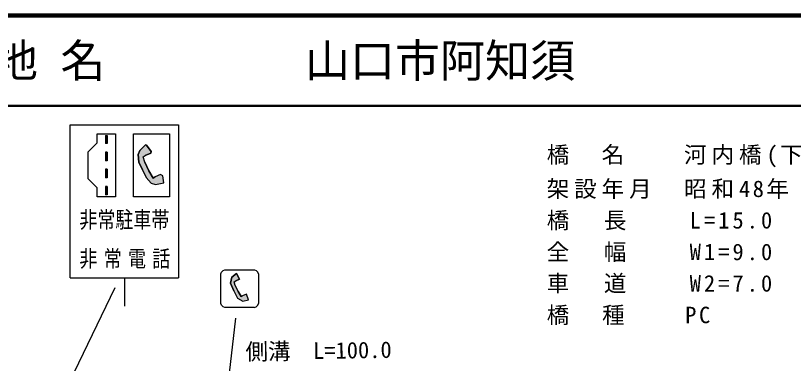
# Model space of a CAD drawing. Units: millimetres, scale not verified. Extents: x 40000 to 680000, y 20000 to 380000.
# Drawn here: x 372894 to 459268, y 341401 to 380000 of the extents above; entities that cross this region are included whole.
import ezdxf
from ezdxf.enums import TextEntityAlignment as Align

# ---------------------------------------------------------------- set-up
doc = ezdxf.new("R2010")
doc.units = ezdxf.units.MM
doc.header["$LTSCALE"] = 1000
for name, color, linetype, lineweight in [('M-STR-HTXT', 7, 'Continuous', 13), ('M-STR-STRC', 7, 'Continuous', 25), ('M-TTL', 2, 'Continuous', 140), ('M-TTL-LINE', 7, 'Continuous', 50)]:
    doc.layers.add(name, color=color, linetype=linetype, lineweight=lineweight)
doc.layers.add('M-TTL-TXT', color=7, linetype='Continuous')
doc.styles.add('ＭＳ ゴシック', font='')
doc.styles.get('ＭＳ ゴシック').set_extended_font_data('MS Gothic')

msp = doc.modelspace()

# ---------------------------------------------------------------- hatches: boundary and pattern name
at = {"layer": 'M-STR-STRC'}
for points in [[(383074, 365791), (383074, 366691), (382874, 366691), (382874, 365791)], [(386984, 362880), (387391, 362021), (387967, 361388), (388428, 361258), (389346, 361430), (389356, 361440), (389233, 362227), (388996, 362371), (388388, 362093), (388173, 361975), (387710, 362775), (387242, 363716), (387047, 364313), (387303, 364457), (387910, 364737), (387957, 364915), (387438, 365616), (387328, 365642), (386695, 365031), (386493, 364597), (386598, 363747)], [(383074, 363891), (383074, 364841), (382874, 364841), (382874, 363891)], [(383074, 361991), (383074, 362941), (382874, 362941), (382874, 361991)], [(383074, 360091), (383074, 361041), (382874, 361041), (382874, 360091)], [(398127, 348324), (398776, 348451), (398525, 349103), (398099, 348908), (397948, 348825), (397624, 349385), (397297, 350044), (397160, 350462), (397339, 350563), (397764, 350759), (397434, 351374), (396914, 350965), (396773, 350324), (397116, 349459), (397549, 348635)]]:
    msp.add_hatch(color=256, dxfattribs=at).paths.add_polyline_path(points)

# ---------------------------------------------------------------- linework, layer by layer
for p, q in [((378974, 367891), (390974, 367891)), ((378974, 350891), (378974, 367891)), ((390974, 367891), (390974, 350891)), ((381974, 366891), (383974, 366891)), ((381974, 365891), (381974, 366891)), ((382874, 366691), (382874, 365791)), ((382874, 366691), (383074, 366691)), ((383074, 366691), (383074, 365791)), ((383974, 366891), (383974, 359891)), ((385974, 366891), (389974, 366891)), ((385974, 359891), (385974, 366891)), ((389974, 366891), (389974, 359891)), ((380974, 364891), (381974, 365891)), ((383074, 365791), (382874, 365791)), ((386695, 365031), (387328, 365642)), ((387328, 365642), (387438, 365616)), ((387438, 365616), (387957, 364915)), ((380974, 361891), (380974, 364891)), ((383074, 364841), (382874, 364841)), ((382874, 364841), (382874, 363891)), ((383074, 364841), (383074, 363891)), ((386493, 364597), (386695, 365031)), ((386598, 363747), (386493, 364597)), ((387910, 364737), (387303, 364457)), ((387957, 364915), (387910, 364737)), ((383074, 363891), (382874, 363891)), ((386984, 362880), (386598, 363747)), ((387047, 364313), (387303, 364457)), ((387242, 363716), (387047, 364313)), ((387242, 363716), (387710, 362775)), ((383074, 362941), (382874, 362941)), ((382874, 362941), (382874, 361991)), ((383074, 362941), (383074, 361991)), ((386984, 362880), (387391, 362021)), ((387710, 362775), (388173, 361975)), ((383074, 361991), (382874, 361991)), ((387391, 362021), (387967, 361388)), ((388173, 361975), (388388, 362093)), ((388996, 362371), (388388, 362093)), ((389233, 362227), (388996, 362371)), ((389356, 361440), (389233, 362227)), ((381974, 360891), (380974, 361891)), ((387967, 361388), (388428, 361258)), ((388428, 361258), (389346, 361430)), ((389346, 361430), (389356, 361440)), ((381974, 359891), (381974, 360891)), ((383074, 361041), (382874, 361041)), ((382874, 361041), (382874, 360091)), ((383074, 361041), (383074, 360091)), ((383974, 359891), (381974, 359891)), ((383074, 360091), (382874, 360091)), ((389974, 359891), (385974, 359891)), ((395747, 351513), (395947, 351713)), ((395947, 351713), (396132, 351790)), ((396132, 351790), (399409, 351790)), ((399409, 351790), (399593, 351713)), ((399794, 351513), (399593, 351713)), ((378974, 350891), (390974, 350891)), ((384974, 350891), (384974, 347749)), ((395670, 351328), (395747, 351513)), ((395670, 348052), (395670, 351328)), ((396773, 350324), (396914, 350965)), ((396914, 350965), (397434, 351374)), ((397764, 350759), (397339, 350563)), ((397434, 351374), (397764, 350759)), ((399870, 351328), (399794, 351513)), ((399870, 351328), (399870, 348052)), ((397116, 349459), (396773, 350324)), ((397160, 350462), (397339, 350563)), ((397297, 350044), (397160, 350462)), ((397297, 350044), (397624, 349385)), ((383927, 349795), (359145, 298617)), ((397116, 349459), (397549, 348635)), ((397624, 349385), (397948, 348825)), ((398525, 349103), (398099, 348908)), ((398776, 348451), (398525, 349103)), ((397549, 348635), (398127, 348324)), ((397948, 348825), (398099, 348908)), ((398127, 348324), (398776, 348451)), ((395747, 347867), (395670, 348052)), ((395947, 347666), (395747, 347867)), ((396132, 347590), (395947, 347666)), ((399409, 347590), (396132, 347590)), ((399409, 347590), (399593, 347666)), ((399593, 347666), (399794, 347867)), ((399794, 347867), (399870, 348052)), ((397301, 346405), (392230, 301566))]:
    msp.add_line(p, q, dxfattribs=at)
for points in [[(386984, 362880), (387391, 362021), (387967, 361388), (388428, 361258), (389346, 361430), (389356, 361440), (389233, 362227), (388996, 362371), (388388, 362093), (388173, 361975), (387710, 362775), (387242, 363716), (387047, 364313), (387303, 364457), (387910, 364737), (387957, 364915), (387438, 365616), (387328, 365642), (386695, 365031), (386493, 364597), (386598, 363747)], [(398127, 348324), (398776, 348451), (398525, 349103), (398099, 348908), (397948, 348825), (397624, 349385), (397297, 350044), (397160, 350462), (397339, 350563), (397764, 350759), (397434, 351374), (396914, 350965), (396773, 350324), (397116, 349459), (397549, 348635)]]:
    msp.add_lwpolyline(points, close=True, dxfattribs=at)
at = {"layer": 'M-TTL'}
msp.add_line((680000, 380000), (40000, 380000), dxfattribs=at)
at = {"layer": 'M-TTL-LINE'}
msp.add_line((40000, 370000), (680000, 370000), dxfattribs=at)

# ---------------------------------------------------------------- texts
at = {"layer": 'M-STR-HTXT', "style": 'ＭＳ ゴシック'}
msp.add_text('側溝\u3000L=100.0', height=1833, rotation=0.855, dxfattribs=at).set_placement((406563, 341351), align=Align.BOTTOM_CENTER)
at = {"layer": 'M-STR-HTXT', "char_height": 1833, "attachment_point": 7, "style": 'ＭＳ ゴシック'}
for s, insert in [('\\T1.22;橋\u3000名\u3000\u3000河内橋(下り線)', (431870, 363161)), ('\\T1.22;架設年月\u3000昭和48年', (431870, 359661)), ('\\T1.27;橋\u3000長\u3000\u3000L=15.0', (431870, 356161)), ('\\T1.27;全\u3000幅\u3000\u3000W1=9.0', (431870, 352661)), ('\\T1.27;車\u3000道\u3000\u3000W2=7.0', (431870, 349161)), ('\\T1.23;橋\u3000種\u3000\u3000PC', (431870, 345661))]:
    msp.add_mtext(s, dxfattribs=dict(at, insert=insert))
at = {"layer": 'M-STR-STRC', "style": 'ＭＳ ゴシック', "width": 0.8}
msp.add_text('非常駐車帯', height=1833, dxfattribs=at).set_placement((379974, 355891), align=Align.BOTTOM_LEFT)
at = {"layer": 'M-STR-STRC', "insert": (379974, 351891), "char_height": 1833, "attachment_point": 7, "style": 'ＭＳ ゴシック'}
msp.add_mtext('\\T1.35;\\W0.8;非常電話', dxfattribs=at)
at = {"layer": 'M-TTL-TXT', "style": 'ＭＳ ゴシック'}
for s, p in [('地 名', (370380, 375000)), ('山口市阿知須', (405024, 375000))]:
    msp.add_text(s, height=3666, dxfattribs=at).set_placement(p, align=Align.MIDDLE_LEFT)

doc.saveas('drawing.dxf')
